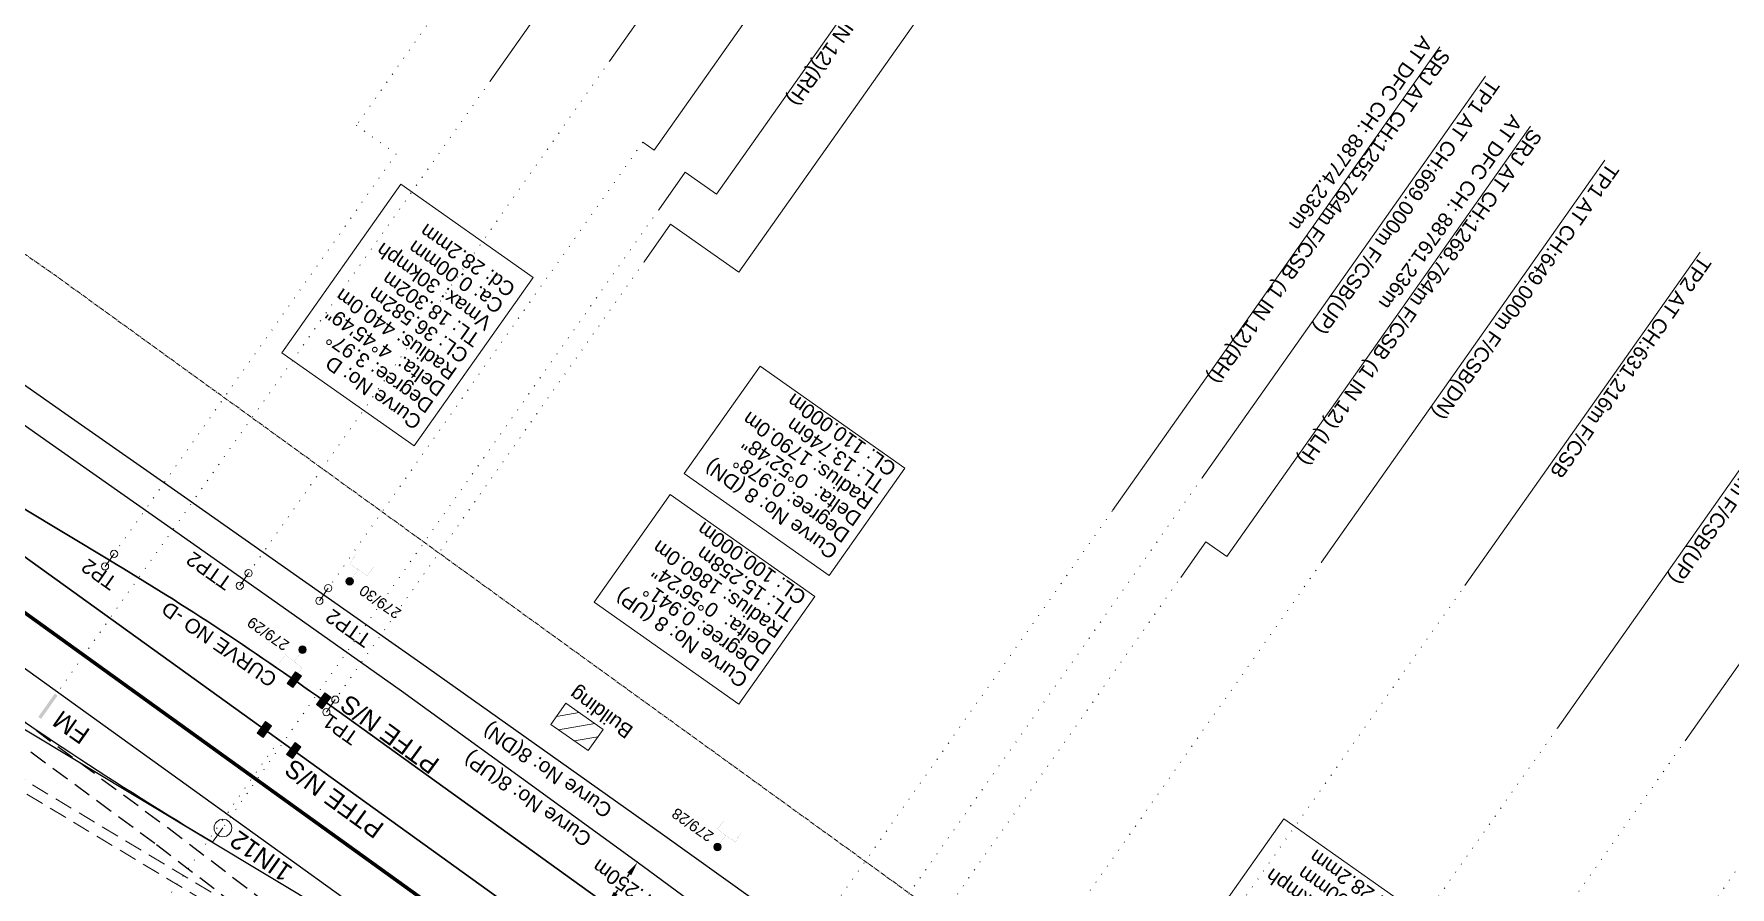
# Model space of a CAD drawing. Header units: metres. Extents: x 658484 to 662957, y 3366848 to 3369569.
# Drawn here: x 661053.7 to 661287.7, y 3367889.3 to 3368007.2 of the extents above; entities that cross this region are included whole.
import ezdxf
from ezdxf.enums import TextEntityAlignment as Align

# ---------------------------------------------------------------- set-up
doc = ezdxf.new("R2010")
doc.units = ezdxf.units.M
doc.header["$MEASUREMENT"] = 0
for name, pattern in [('CENTER', [2, 1.25, -0.25, 0.25, -0.25]), ('Connectivity IR to DFCC$0$DOT', [0.25, 0, -0.25]), ('DASHED', [0.75, 0.5, -0.25]), ('DOT', [0.25, 0, -0.25]), ('NEW DFCC MAIN LINE - SHAMBHU - 05.03.2020$0$DOT', [0.25, 0, -0.25])]:
    doc.linetypes.add(name, pattern=pattern)
doc.layers.get('Defpoints').update_dxf_attribs({"color": 5, "lineweight": 0})
for name, color, linetype in [('05 02 2020 (PRO)', 7, 'Continuous'), ('05 02 2020 (PRO)CYAN', 7, 'Continuous'), ('details$0$05 02 2020 (PRO)', 7, 'Continuous'), ('IR PROPOSALS', 190, 'Continuous'), ('PAVERS', 7, 'Continuous'), ('PLATFORM', 7, 'Continuous'), ('SUB_ROAD_EDGE', 34, 'Continuous')]:
    doc.layers.add(name, color=color, linetype=linetype)
for name, color, linetype, lineweight in [('Cardinal_Leader', 10, 'Continuous', 0), ('Connectivity IR to DFCC$0$EXG GRADES IN PLAN', 7, 'Continuous', 0), ('Connectivity IR to DFCC$0$Proposed Alignment', 7, 'Continuous', 0), ('Connectivity IR to DFCC$0$Proposed TPTC Chainages CONN', 7, 'Continuous', 0), ('EXG GRADES IN PLAN', 7, 'Continuous', 0), ('Existing IR Track', 7, 'Continuous', 0), ('Existing Railway Boundary', 36, 'CENTER', 0), ('GOVT_BUILDING', 7, 'Continuous', 13), ('NEW DFCC MAIN LINE - SHAMBHU - 05.03.2020$0$EXG GRADES IN PLAN', 7, 'Continuous', 0), ('NEW DFCC MAIN LINE - SHAMBHU - 05.03.2020$0$Proposed Alignment', 7, 'Continuous', 0), ("NEW SHAMBHU CROSSING STN. SRJ's", 10, 'Continuous', 0), ('OHE MAST', 7, 'Continuous', 0), ('OHE MAST TEXT', 7, 'Continuous', 0), ('Proposed Alignment', 7, 'Continuous', 0), ('Proposed Curve_Details', 10, 'Continuous', 0), ('PROPOSED DFCC TRACK', 1, 'Continuous', 0), ('Proposed TPTC Chainages', 10, 'Continuous', 0), ("SHAMBU STN. SRJ's", 7, 'Continuous', 13), ('Side Details', 7, 'Continuous', 13)]:
    doc.layers.add(name, color=color, linetype=linetype, lineweight=lineweight)
doc.styles.add('ARIAL', font='arial.ttf')
doc.styles.add('Connectivity IR to DFCC$0$Style-Arial', font='arial.ttf')
doc.styles.add('details$0$PDF Arial', font='arial.ttf')
doc.styles.add('PDF Arial', font='arial.ttf')
doc.styles.get("Standard").update_dxf_attribs({"font": 'arial.ttf'})
doc.styles.add('Style-Arial', font='arial.ttf')
doc.dimstyles.get("Standard").update_dxf_attribs({"dimtxt": 2.5, "dimasz": 2.5, "dimexe": 0.18, "dimexo": 0.0625, "dimgap": 0.09, "dimtad": 0, "dimtih": 1, "dimtoh": 1, "dimdec": 3, "dimzin": 0, "dimdsep": 46, "dimtxsty": 'Standard', "dimcen": 0.09, "dimadec": 0, "dimazin": 0, "dimtfac": 1, "dimtdec": 3, "dimtofl": 0, "dimtmove": 0, "dimatfit": 3, "dimfxl": 1, "dimtolj": 1, "dimtzin": 0, "dimarcsym": 0})

# ---------------------------------------------------------------- blocks, each defined once
blk = doc.blocks.new('OHE MAST')
h = blk.add_hatch(color=256)
edge = h.paths.add_edge_path()
edge.add_arc((0, 0), 0.514, 0, 360)
at = {"const_width": 0.01, "flags": 128}
for points in [[(1.5, 3.5), (1.5, 2), (-1.5, 2), (-1.5, 3.5)], [(0, 2), (0, 0)]]:
    blk.add_lwpolyline(points, dxfattribs=at)
blk.add_circle((0, 0), 0.514)
blk = doc.blocks.new('*D165')
at = {"layer": 'Defpoints', "color": 0, "transparency": 16777216}
for p in [(661136.98, 3367892.8), (661137.06, 3367892.74), (661132.8, 3367886.87)]:
    blk.add_point(p, dxfattribs=at)
at = {"layer": 'Proposed Curve_Details', "color": 0, "lineweight": -2, "transparency": 16777216}
for p, q in [((661137, 3367892.78), (661136.83, 3367892.9)), ((661135.82, 3367891.16), (661135.53, 3367890.74)), ((661133.95, 3367888.51), (661134.25, 3367888.93)), ((661132.85, 3367886.84), (661132.95, 3367886.77))]:
    blk.add_line(p, q, dxfattribs=at)
at = {"layer": 'Proposed Curve_Details', "color": 0, "transparency": 16777216}
for points in [[(661136.1, 3367890.97), (661135.55, 3367891.36), (661136.98, 3367892.8)], [(661134.22, 3367888.32), (661133.68, 3367888.7), (661132.8, 3367886.87)]]:
    blk.add_solid(points, dxfattribs=at)
at = {"layer": 'Proposed Curve_Details', "color": 0, "transparency": 16777216, "insert": (661134.89, 3367889.84), "char_height": 2, "attachment_point": 5, "rotation": 144.8187}
blk.add_mtext('\\A1;7.250m', dxfattribs=at)

msp = doc.modelspace()

# ---------------------------------------------------------------- hatches: boundary and pattern name
at = {"layer": 'details$0$05 02 2020 (PRO)'}
h = msp.add_hatch(color=1, dxfattribs=at)
h.paths.add_polyline_path([(661054.6664, 3367912.5718), (661056.5516, 3367916.0716), (661056.9403, 3367915.7976)])
h.paths.add_polyline_path([(661054.2778, 3367912.8457), (661054.6664, 3367912.5718), (661056.5516, 3367916.0716)])
at = {"layer": 'IR PROPOSALS', "lineweight": 13}
h = msp.add_hatch(color=6, dxfattribs=at)
h.dxf.hatch_style = 1
h.paths.add_polyline_path([(661089.4114, 3367916.8856), (661088.6001, 3367917.4702), (661089.7694, 3367919.0928), (661090.5807, 3367918.5082)])
h = msp.add_hatch(color=6, dxfattribs=at)
h.dxf.hatch_style = 1
h.paths.add_polyline_path([(661093.8259, 3367916.1697), (661094.6372, 3367915.5851), (661093.468, 3367913.9625), (661092.6567, 3367914.5471)])
h = msp.add_hatch(color=6, dxfattribs=at)
h.dxf.hatch_style = 1
h.paths.add_polyline_path([(661085.2949, 3367910.0107), (661084.4836, 3367910.5953), (661085.6528, 3367912.2179), (661086.4641, 3367911.6333)])
h = msp.add_hatch(color=6, dxfattribs=at)
h.dxf.hatch_style = 1
h.paths.add_polyline_path([(661089.7094, 3367909.2948), (661090.5207, 3367908.7102), (661089.3514, 3367907.0876), (661088.5401, 3367907.6722)])
at = {"layer": 'PLATFORM', "linetype": 'Continuous', "lineweight": 9}
h = msp.add_hatch(dxfattribs=at)
h.set_pattern_fill('ANSI31', scale=15, angle=180)
h.set_pattern_definition([(9.818733, (0, 0), (-0.3197468843, 1.8475353664), [])])
h.paths.add_polyline_path([(661127.057, 3367914.758), (661124.997, 3367911.819), (661130.164, 3367908.185), (661132.2252, 3367911.1231)])

# ---------------------------------------------------------------- linework, layer by layer
at = {"layer": '05 02 2020 (PRO)', "color": 5, "lineweight": 13}
msp.add_lwpolyline([(661079.7496, 3367897.538), (661078.3051, 3367895.5312)], dxfattribs=at)
msp.add_circle((661079.755, 3367897.5048), 1.2126, dxfattribs=at)
at = {"layer": 'Cardinal_Leader', "color": 6, "linetype": 'Continuous', "lineweight": 13}
for p, q in [((661063.4888, 3367933.6366), (661064.7333, 3367935.3543)), ((661094.0254, 3367913.5069), (661095.2654, 3367915.2278))]:
    msp.add_line(p, q, dxfattribs=at)
for centre in [(661063.4888, 3367933.6366), (661064.7333, 3367935.3543), (661095.2654, 3367915.2278), (661094.0254, 3367913.5069)]:
    msp.add_circle(centre, 0.5, dxfattribs=at)
at = {"layer": 'Connectivity IR to DFCC$0$EXG GRADES IN PLAN', "color": 6}
for points in [[(661283.594, 3367977.0377), (661251.1367, 3367930.9904)], [(661313.9898, 3367955.6107), (661281.5325, 3367909.5633)]]:
    msp.add_lwpolyline(points, dxfattribs=at)
at = {"layer": 'Connectivity IR to DFCC$0$EXG GRADES IN PLAN', "color": 6, "linetype": 'Connectivity IR to DFCC$0$DOT', "ltscale": 5}
for points in [[(661190.6502, 3367845.1858), (661251.1367, 3367930.9904)], [(661221.7301, 3367824.7291), (661281.5325, 3367909.5633)], [(661229.2742, 3367807.4931), (661294.689, 3367900.2889)]]:
    msp.add_lwpolyline(points, dxfattribs=at)
at = {"layer": 'Connectivity IR to DFCC$0$Proposed Alignment', "color": 6, "lineweight": 30}
for points in [[(661434.9126, 3367672.0194), (661351.2176, 3367730.708), (661351.2176, 3367730.708, 0.01997345), (661312.0594, 3367755.8958), (661312.0594, 3367755.8958), (661274.5469, 3367777.9588, -0.02319198), (661229.2742, 3367807.4931), (661229.2742, 3367807.4931), (660975.3275, 3367990.4848)], [(660983.4419, 3367984.6376), (660997.2341, 3367974.6991), (661064.1111, 3367934.4954, -0.0207883), (661094.6448, 3367914.3665), (661190.6502, 3367845.1858, 0.02115037), (661221.7301, 3367824.7291), (661254.4142, 3367805.1451), (661268.2208, 3367795.2265)]]:
    msp.add_lwpolyline(points, format="xyb", dxfattribs=at)
at = {"layer": 'Existing IR Track', "color": 7, "linetype": 'Continuous', "lineweight": 0}
for p, q in [((661083.2945, 3367932.6964), (661082.0738, 3367930.9618)), ((661094.2801, 3367930.6175), (661093.0594, 3367928.8829))]:
    msp.add_line(p, q, dxfattribs=at)
at = {"layer": 'Existing IR Track', "lineweight": 25, "flags": 128}
for points in [[(661042.3233, 3367965.734), (661058.4044, 3367954.4669), (661074.4574, 3367943.2198), (661090.734, 3367931.7758), (661107.0431, 3367920.3091), (661123.8132, 3367908.435), (661140.4273, 3367896.6714), (661152.8892, 3367887.7002), (661167.088, 3367877.2578), (661181.2489, 3367866.7583), (661195.75, 3367855.9086), (661210.9107, 3367844.5653), (661225.4745, 3367833.6263), (661242.7569, 3367820.6533), (661260.2435, 3367807.5272), (661273.0525, 3367798.1399), (661286.5348, 3367788.2592), (661303.3854, 3367776.308)], [(661039.8141, 3367961.9488), (661055.7791, 3367950.7401), (661071.704, 3367939.5596), (661088.0618, 3367927.9856), (661104.3743, 3367916.4436), (661120.9668, 3367904.4105), (661137.603, 3367892.3452), (661149.7031, 3367883.4131), (661163.8081, 3367872.957), (661178.1989, 3367862.1226), (661192.6633, 3367851.2472), (661201.0726, 3367844.8657), (661222.2228, 3367828.9372), (661239.5692, 3367816.1157), (661256.7379, 3367803.4269), (661270.0791, 3367793.8995), (661283.541, 3367784.2863), (661300.5609, 3367772.2919)]]:
    msp.add_lwpolyline(points, dxfattribs=at)
at = {"layer": 'Existing IR Track', "color": 7, "linetype": 'Continuous', "lineweight": 0}
for centre in [(661082.0738, 3367930.9618), (661083.2945, 3367932.6964), (661093.0594, 3367928.8829), (661094.2801, 3367930.6175)]:
    msp.add_circle(centre, 0.5, dxfattribs=at)
at = {"layer": 'Existing Railway Boundary', "ltscale": 0.5, "flags": 128}
msp.add_lwpolyline([(661261.7891, 3367825.266), (661056.265, 3367974.075), (660993.301, 3368017.793), (660936.05, 3368056.271), (660878.069, 3368096.898), (660619.115, 3368276.641), (660585.57, 3368300.327), (660527.021, 3368341.267), (660475.796, 3368378.834), (660472.525, 3368381.207), (660354.292, 3368462.605), (660294.488, 3368503.833), (660263.456, 3368528.086), (660239.049, 3368541.658), (660181.559, 3368585.221), (660122.552, 3368626.428), (660067.615, 3368665.39), (660038.774, 3368685.67), (660013.248, 3368703.186), (659738.162, 3368894.558), (659689.517, 3368933.836), (659629.745, 3368974.06), (659574.708, 3369013.277), (659518.309, 3369050.492), (659464.579, 3369090.051), (659349.668, 3369170.723), (659290.065, 3369211.752), (659242.569, 3369244.656), (659188.19, 3369284.473), (659129.796, 3369327.676), (659081.69, 3369359.821), (659031.063, 3369397.024), (658979.264, 3369433.353), (658865.974, 3369516.982), (658857.3876, 3369522.8689)], dxfattribs=at)
at = {"layer": 'GOVT_BUILDING', "linetype": 'Continuous'}
msp.add_lwpolyline([(661130.164, 3367908.185), (661124.997, 3367911.819), (661127.057, 3367914.758), (661132.2252, 3367911.1231)], close=True, dxfattribs=at)
at = {"layer": 'IR PROPOSALS', "color": 6, "lineweight": 13}
for points in [[(661088.6001, 3367917.4702), (661089.7694, 3367919.0928)], [(661089.4114, 3367916.8856), (661090.5807, 3367918.5082)], [(661092.6567, 3367914.5471), (661093.8259, 3367916.1697)], [(661093.468, 3367913.9625), (661094.6372, 3367915.5851)], [(661084.4836, 3367910.5953), (661085.6528, 3367912.2179)], [(661085.2949, 3367910.0107), (661086.4641, 3367911.6333)], [(661088.5401, 3367907.6722), (661089.7094, 3367909.2948)], [(661089.3514, 3367907.0876), (661090.5207, 3367908.7102)]]:
    msp.add_lwpolyline(points, dxfattribs=at)
for points in [[(661089.4114, 3367916.8856), (661088.6001, 3367917.4702), (661089.7694, 3367919.0928), (661090.5807, 3367918.5082)], [(661093.8259, 3367916.1697), (661094.6372, 3367915.5851), (661093.468, 3367913.9625), (661092.6567, 3367914.5471)], [(661085.2949, 3367910.0107), (661084.4836, 3367910.5953), (661085.6528, 3367912.2179), (661086.4641, 3367911.6333)], [(661089.7094, 3367909.2948), (661090.5207, 3367908.7102), (661089.3514, 3367907.0876), (661088.5401, 3367907.6722)]]:
    msp.add_lwpolyline(points, close=True, dxfattribs=at)
at = {"layer": 'NEW DFCC MAIN LINE - SHAMBHU - 05.03.2020$0$EXG GRADES IN PLAN', "color": 6, "linetype": 'NEW DFCC MAIN LINE - SHAMBHU - 05.03.2020$0$DOT', "ltscale": 5}
msp.add_lwpolyline([(661108.6239, 3368009.376), (661098.1706, 3367994.5474), (661103.6569, 3367990.5942), (661064.1077, 3367934.4975)], dxfattribs=at)
at = {"layer": 'NEW DFCC MAIN LINE - SHAMBHU - 05.03.2020$0$Proposed Alignment', "color": 1, "lineweight": 30, "const_width": 0.5, "flags": 128}
msp.add_lwpolyline([(661839.7178, 3367359.9094), (660850.004, 3368073.0882), (660845.9474, 3368076.0112), (660841.8905, 3368078.9338), (660837.833, 3368081.8556), (660833.7746, 3368084.7761), (660829.715, 3368087.6949), (660825.6538, 3368090.6115), (660821.5909, 3368093.5257), (660817.5257, 3368096.4369, 0.00092912), (660799.367, 3368109.3792), (660795.2888, 3368112.272), (660791.2085, 3368115.1619), (660787.1264, 3368118.0491), (660783.0428, 3368120.9343), (660778.958, 3368123.8177), (660774.8723, 3368126.6999), (660770.786, 3368129.5812), (660766.6993, 3368132.4621), (658836.4331, 3369493.1703)], format="xyb", dxfattribs=at)
at = {"layer": "NEW SHAMBHU CROSSING STN. SRJ's", "linetype": 'DOT', "lineweight": 13, "ltscale": 5}
msp.add_line((661116.6322, 3368000.6346), (661056.9547, 3367916.2577), dxfattribs=at)
at = {"layer": "NEW SHAMBHU CROSSING STN. SRJ's", "linetype": 'Continuous', "lineweight": 13, "flags": 128}
for points in [[(661162.6826, 3368065.9606), (661116.6322, 3368000.6346)], [(661260.1726, 3367994.4029), (661218.2994, 3367935.0027), (661215.4082, 3367937.0408), (661211.9281, 3367932.1039)]]:
    msp.add_lwpolyline(points, dxfattribs=at)
at = {"layer": "NEW SHAMBHU CROSSING STN. SRJ's", "color": 5, "linetype": 'Continuous', "lineweight": 13, "flags": 128}
for points in [[(661139.8849, 3367982.8895), (661143.5465, 3367988.0838), (661147.8846, 3367985.0257), (661190.4104, 3368045.3518)], [(661247.6548, 3368005.3778), (661202.5151, 3367941.3387)]]:
    msp.add_lwpolyline(points, dxfattribs=at)
at = {"layer": "NEW SHAMBHU CROSSING STN. SRJ's", "color": 6, "linetype": 'Continuous', "lineweight": 13, "flags": 128}
msp.add_lwpolyline([(661137.8751, 3367975.6918), (661141.5367, 3367980.8861), (661150.9472, 3367974.2523), (661196.2932, 3368038.5789)], dxfattribs=at)
at = {"layer": "NEW SHAMBHU CROSSING STN. SRJ's", "color": 5, "linetype": 'DOT', "lineweight": 13, "ltscale": 5}
msp.add_lwpolyline([(661141.7384, 3367855.0951), (661202.5151, 3367941.3387)], dxfattribs=at)
at = {"layer": "NEW SHAMBHU CROSSING STN. SRJ's", "linetype": 'DOT', "lineweight": 13, "ltscale": 5}
msp.add_lwpolyline([(661152.3243, 3367847.5352), (661211.9281, 3367932.1039)], dxfattribs=at)
at = {"layer": 'PAVERS', "color": 6, "lineweight": 13}
for points in [[(661089.1848, 3367918.2815), (661094.0526, 3367914.7738)], [(661085.0682, 3367911.4066), (661089.9361, 3367907.8989)]]:
    msp.add_lwpolyline(points, dxfattribs=at)
at = {"layer": 'Proposed Alignment', "color": 1, "lineweight": -3, "flags": 128}
msp.add_lwpolyline([(661249.6746, 3367777.3855), (660830.1502, 3368079.691, 0.0025958), (660779.4185, 3368115.8491), (660032.2152, 3368642.5773)], format="xyb", dxfattribs=at)
at = {"layer": 'Proposed Alignment', "color": 5, "lineweight": -3, "flags": 128}
for points in [[(661078.3051, 3367895.5312, -0.02078389), (661039.7994, 3367920.9161), (660986.4953, 3367959.3265)], [(660982.598, 3367953.0686), (661103.2578, 3367880.5301, -0.02078789), (661141.7708, 3367855.1401)]]:
    msp.add_lwpolyline(points, format="xyb", dxfattribs=at)
at = {"layer": 'Proposed Curve_Details', "color": 6}
for points in [[(661106.1425, 3367950.2571), (661087.8942, 3367963.1209), (661104.3002, 3367986.3941), (661122.5485, 3367973.5303)], [(661228.8265, 3367863.7732), (661210.5782, 3367876.637), (661226.1683, 3367898.7528), (661244.4166, 3367885.889)]]:
    msp.add_lwpolyline(points, close=True, dxfattribs=at)
at = {"layer": 'Proposed Curve_Details', "color": 7}
for points in [[(661173.8499, 3367947.216), (661163.3871, 3367932.3738), (661143.4198, 3367946.4494), (661153.8826, 3367961.2916)], [(661161.4253, 3367929.462), (661150.9625, 3367914.6198), (661130.9952, 3367928.6954), (661141.458, 3367943.5376)]]:
    msp.add_lwpolyline(points, close=True, dxfattribs=at)
at = {"layer": 'PROPOSED DFCC TRACK', "color": 5, "linetype": 'DASHED', "lineweight": 13, "ltscale": 5}
for points in [[(660975.5655, 3367948.5454), (661099.3935, 3367874.1022, -0.02078789), (661137.386, 3367849.0553, -0.02078789)], [(660976.3384, 3367949.831), (661100.1663, 3367875.3878, -0.02078789), (661138.263, 3367850.2723, -0.02078789)]]:
    msp.add_lwpolyline(points, format="xyb", dxfattribs=at)
at = {"layer": "SHAMBU STN. SRJ's", "color": 6, "linetype": 'DOT', "lineweight": 13, "ltscale": 5}
msp.add_line((661087.5021, 3367909.6528), (661051.1999, 3367858.1552), dxfattribs=at)
at = {"layer": "SHAMBU STN. SRJ's", "lineweight": 13, "flags": 128}
for points in [[(661133.129, 3368003.4312), (661172.226, 3368058.9262)], [(661181.794, 3368051.4671), (661156.7943, 3368016.0031), (661139.2488, 3367991.1134), (661137.6792, 3367992.2179)], [(661214.8707, 3367945.8429), (661253.9678, 3368001.3379)], [(661231.3677, 3367934.2164), (661270.4647, 3367989.7114)], [(661263.8913, 3367911.3084), (661302.9884, 3367966.8034)]]:
    msp.add_lwpolyline(points, dxfattribs=at)
at = {"layer": "SHAMBU STN. SRJ's", "linetype": 'DOT', "lineweight": 13, "ltscale": 5, "flags": 128}
for points in [[(661133.129, 3368003.4312), (661083.2945, 3367932.6964)], [(661214.8707, 3367945.8429), (661163.6379, 3367873.1223)], [(661231.3677, 3367934.2164), (661182.9472, 3367865.4876)], [(661263.8913, 3367911.3084), (661211.5369, 3367836.9849)]]:
    msp.add_lwpolyline(points, dxfattribs=at)
at = {"layer": "SHAMBU STN. SRJ's", "linetype": 'DOT', "lineweight": 13, "ltscale": 5}
for points in [[(661137.6792, 3367992.2179), (661093.9923, 3367930.2086)], [(661139.8849, 3367982.8895), (661079.7496, 3367897.538)]]:
    msp.add_lwpolyline(points, dxfattribs=at)
at = {"layer": "SHAMBU STN. SRJ's", "color": 6, "linetype": 'DOT', "lineweight": 13, "ltscale": 5}
msp.add_lwpolyline([(661137.8751, 3367975.6918), (661094.6448, 3367914.3665)], dxfattribs=at)
at = {"layer": 'SUB_ROAD_EDGE', "color": 3, "linetype": 'DASHED', "ltscale": 5}
for points in [[(660866.261, 3367988.3736), (660930.416, 3367986.554), (660946.963, 3367985.197), (660964.515, 3367976.156), (660998.12, 3367951.985), (661032.871, 3367926.616), (661072.15, 3367897.555), (661106.899, 3367871.022), (661146.308, 3367840.312), (661221.182, 3367784.041), (661236.3707, 3367770.0401)], [(661234.6196, 3367765.8074), (661219.304, 3367781.004), (661144.411, 3367838.368), (661105.35, 3367868.603), (661070.369, 3367895.351), (661033.016, 3367922.872), (660994.038, 3367951.215), (660962.745, 3367974.117), (660945.983, 3367981.964), (660930.036, 3367983.474), (660880.5842, 3367984.9674)]]:
    msp.add_lwpolyline(points, dxfattribs=at)

# ---------------------------------------------------------------- block references
at = {"layer": 'OHE MAST', "color": 2}
for p, rotation in [((661097.246, 3367931.564), 323.390831856612), ((661090.741, 3367922.135), 143.390831856612), ((661148.001, 3367894.877), 323.390831856612)]:
    msp.add_blockref('OHE MAST', p, dxfattribs=dict(at, rotation=rotation))

# ---------------------------------------------------------------- texts
at = {"layer": '05 02 2020 (PRO)CYAN', "color": 5, "style": 'PDF Arial'}
msp.add_text('1IN12', height=2.50706, rotation=144.82122, dxfattribs=at).set_placement((661089.5494, 3367891.9307))
at = {"layer": 'Connectivity IR to DFCC$0$Proposed TPTC Chainages CONN', "color": 6, "lineweight": 0, "insert": (661263.5821, 3367946.1313), "char_height": 2, "attachment_point": 6, "rotation": 235.206905, "line_spacing_factor": 0.6, "style": 'Connectivity IR to DFCC$0$Style-Arial'}
msp.add_mtext('TP2 AT CH:631.216m F/CSB ', dxfattribs=at)
at = {"layer": 'details$0$05 02 2020 (PRO)', "color": 1, "style": 'details$0$PDF Arial'}
msp.add_text('FM', height=2.50706, rotation=144.82122, dxfattribs=at).set_placement((661061.6092, 3367910.9619))
at = {"layer": 'EXG GRADES IN PLAN', "color": 6}
msp.add_text('CURVE NO -D', height=2, rotation=145.432406, dxfattribs=at).set_placement((661087.4041, 3367918.4555))
at = {"layer": 'IR PROPOSALS', "color": 6, "lineweight": 13, "char_height": 2.5, "attachment_point": 1, "rotation": 143.881494}
for insert in [(661108.3699, 3367904.7793), (661100.7094, 3367895.8858)]:
    msp.add_mtext_dynamic_manual_height_columns('PTFE N/S', width=30.228579, gutter_width=1.25, heights=[0], dxfattribs=dict(at, insert=insert))
at = {"layer": "NEW SHAMBHU CROSSING STN. SRJ's", "color": 5, "linetype": 'Continuous', "lineweight": 13, "char_height": 2, "width": 60.260334, "attachment_point": 4, "rotation": 234.818733, "line_spacing_factor": 0.648, "style": 'ARIAL'}
for s, insert in [('\\pxsm0.9;SRJ AT CH:1180.615m F/CSB (1 IN 12)(RH)\\P\\psm1;AT DFC CH: 88849.385m ', (661189.2051, 3368043.937)), ('\\pxsm0.9;SRJ AT CH:1255.764m F/CSB (1 IN 12)(RH)\\P\\psm1;AT DFC CH: 88774.236m ', (661247.1935, 3368005.5951))]:
    msp.add_mtext(s, dxfattribs=dict(at, insert=insert))
at = {"layer": "NEW SHAMBHU CROSSING STN. SRJ's", "color": 6, "linetype": 'Continuous', "lineweight": 13, "insert": (661259.7113, 3367994.6202), "char_height": 2, "width": 60.260334, "attachment_point": 4, "rotation": 234.818733, "line_spacing_factor": 0.648, "style": 'ARIAL'}
msp.add_mtext('\\pxsm1;{\\C256;SRJ AT CH:1268.764m F/CSB (1 IN 12) (LH)\\PAT DFC CH: 88761.236m }', dxfattribs=at)
at = {"layer": 'OHE MAST TEXT', "style": 'ARIAL'}
for s, p in [('279/30', (661101.4457, 3367928.7187)), ('279/29', (661086.0018, 3367924.3089)), ('279/28', (661144.5632, 3367897.9266))]:
    msp.add_text(s, height=1.5, rotation=145, dxfattribs=at).set_placement(p, align=Align.MIDDLE_CENTER)
at = {"layer": 'Proposed Curve_Details', "color": 7, "style": 'Style-Arial'}
for p in [(661077.8513, 3367933.0058), (661097.0708, 3367925.0892)]:
    msp.add_text('TTP2', height=2, rotation=144.818733, dxfattribs=at).set_placement(p, align=Align.MIDDLE_CENTER)
for s, rotation, p in [('Curve No: 8(DN)', 145.570648, (661133.6657, 3367900.3812)), ('Curve No: 8(UP)', 145.07557, (661130.8271, 3367896.3937))]:
    msp.add_text(s, height=2, rotation=rotation, dxfattribs=at).set_placement(p)
at = {"layer": 'Proposed Curve_Details', "color": 6, "char_height": 2, "width": 27.999071, "attachment_point": 7, "rotation": 144.818733, "line_spacing_factor": 0.84, "style": 'Style-Arial'}
for s, insert in [('Curve No: D\\PDegree: 3.97%%D\\PDelta:  4%%D45\'49"\\PRadius: 440.0m\\PCL: 36.582m\\PTL: 18.302m\\PVmax: 30kmph\\PCa: 0.00mm\\PCd: 28.2mm', (661120.3034, 3367972.331)), ('Curve No: C\\PDegree: 3.97%%D\\PDelta:  4%%D50\'48"\\PRadius: 440.0m\\PCL: 37.219m\\PTL: 18.621m\\PVmax: 30kmph\\PCa: 0.00mm\\PCd: 28.2mm', (661243.0437, 3367885.9271))]:
    msp.add_mtext(s, dxfattribs=dict(at, insert=insert))
at = {"layer": 'Proposed Curve_Details', "color": 7, "char_height": 2, "attachment_point": 7, "rotation": 144.818733, "line_spacing_factor": 0.84, "style": 'ARIAL'}
for s, insert in [('Curve No: 8 (DN)\\PDegree: 0.978%%D\\PDelta:  0%%D52\'48"\\PRadius: 1790.0m\\PTL: 13.746m\\PCL: 110.000m', (661172.891, 3367947.5634)), ('Curve No: 8 (UP)\\PDegree: 0.941%%D\\PDelta:  0%%D56\'24"\\PRadius: 1860.0m\\PTL: 15.258m\\PCL: 100.000m', (661160.4664, 3367929.8094))]:
    msp.add_mtext(s, dxfattribs=dict(at, insert=insert))
at = {"layer": 'Proposed TPTC Chainages', "color": 6, "linetype": 'Continuous', "lineweight": 0, "char_height": 2, "attachment_point": 4, "rotation": 144.818733, "line_spacing_factor": 0.6, "style": 'ARIAL'}
for s, insert in [('\\pxsm1;TP2', (661064.7698, 3367931.0298)), ('\\pxsm1;TP1', (661098.0686, 3367909.6391, 270.549))]:
    msp.add_mtext(s, dxfattribs=dict(at, insert=insert))
at = {"layer": "SHAMBU STN. SRJ's", "style": 'ARIAL'}
for s, p in [('TP1 AT CH:669.000m F/CSB(UP)', (661254.3799, 3368001.1309)), ('TP1 AT CH:649.000m F/CSB(DN)', (661270.8769, 3367989.5044)), ('TP2 AT CH:609.000m F/CSB(UP)', (661303.4005, 3367966.5964))]:
    msp.add_text(s, height=2, rotation=235, dxfattribs=at).set_placement(p)
at = {"layer": 'Side Details', "style": 'ARIAL'}
msp.add_text('Building', height=2, rotation=144.100313, dxfattribs=at).set_placement((661131.9301, 3367913.4268), align=Align.MIDDLE_CENTER)

# ---------------------------------------------------------------- dimensions: what is measured, and where the dimension line sits
at = {"layer": 'Proposed Curve_Details', "color": 7}
dim = msp.add_linear_dim(base=(661136.9763, 3367892.7981), p1=(661132.7993, 3367886.8727), p2=(661137.056, 3367892.742), angle=234.818733, dimstyle='Standard', override={"dimtxt": 2, "dimasz": 2, "dimpost": 'm', "dimaunit": 1, "dimadec": 4}, dxfattribs=at)
dim.commit()
dim.dimension.update_dxf_attribs({"geometry": '*D165', "text_midpoint": (661134.8878, 3367889.8354)})

doc.saveas('drawing.dxf')
